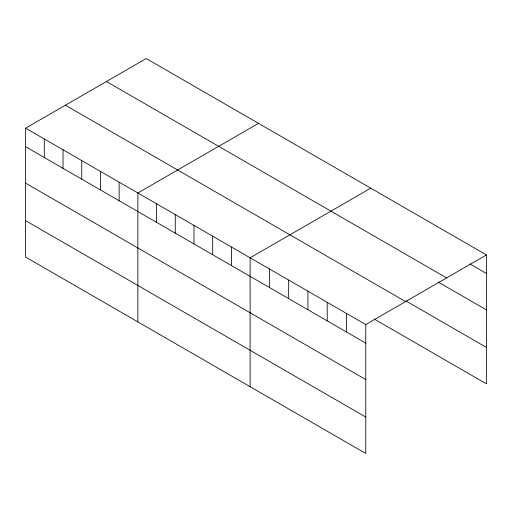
<?xml version="1.0" encoding="UTF-8"?>
<svg xmlns="http://www.w3.org/2000/svg" width="512" height="512" viewBox="0 0 512 512"><rect width="100%" height="100%" fill="white"/><g stroke="black" fill="none" stroke-linecap="round" stroke-linejoin="round"><path stroke-width="0.77" d="M25.6 128.186L365.766 324.576L365.766 453.466L25.6 257.069L25.6 128.186L146.234 58.534L486.4 254.931L486.4 383.814L374.189 319.027M258.49 123.347L137.856 192.992L137.856 321.882M370.746 188.154L250.112 257.805L250.112 386.688M365.766 324.576L486.4 254.931M469.875 263.93L486.4 273.472M106.426 81.523L446.592 277.914M438.208 282.061L486.4 309.882M405.856 300.896L486.4 347.398M65.408 105.203L405.574 301.594M25.6 146.726L365.766 343.117M25.6 183.142L365.766 379.533M25.6 220.659L365.766 417.05M346.49 313.446L346.49 331.987M327.213 302.323L327.213 320.864M307.936 291.194L307.936 309.734M288.659 280.064L288.659 298.605M269.382 268.934L269.382 287.475M231.398 247.002L231.398 265.542M212.691 236.198L212.691 254.746M193.984 225.402L193.984 243.942M175.27 214.598L175.27 233.139M156.563 203.795L156.563 222.336M119.142 182.195L119.142 200.736M100.435 171.392L100.435 189.933M81.728 160.589L81.728 179.13M63.021 149.786L63.021 168.333M44.307 138.989L44.307 157.53"/></g></svg>
